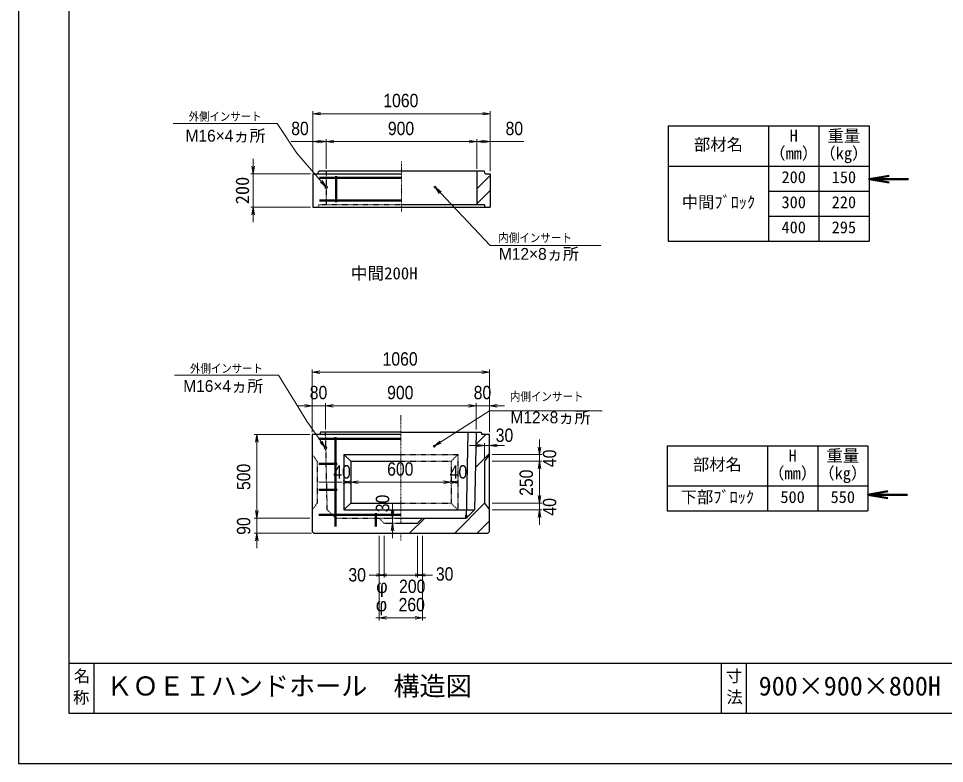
# Model space of a CAD drawing. Units: millimetres, scale not verified. Extents: x -210 to 210, y -148 to 148.
# Drawn here: x -210 to -25.5, y -148.5 to 0 of the extents above; entities that cross this region are included whole.
import ezdxf
from ezdxf.enums import TextEntityAlignment as Align

# ---------------------------------------------------------------- set-up
doc = ezdxf.new("R2010")
doc.units = ezdxf.units.MM
doc.linetypes.add('USER1', pattern=[12.95, 6.35, -3.175, 0.25, -3.175])
doc.linetypes.add('USER2', pattern=[4.7625, 3.175, -1.5875])
doc.layers.add('0-0', color=7, linetype='Continuous')
for name, color, linetype, lineweight in [('0-1_0', 9, 'Continuous', 25), ('0-2_dims', 2, 'Continuous', 13), ('0-3_pen1実線', 4, 'Continuous', 13), ('0-4_pen2実線', 3, 'Continuous', 13), ('0-5_pen3実線', 7, 'Continuous', 25), ('0-6_pen4実線', 6, 'Continuous', 25), ('0-7_pen1一点', 4, 'USER1', 13), ('0-8_pen2破線', 3, 'USER2', 25), ('0-9_鉄筋１', 7, 'Continuous', 50), ('0-A_鉄筋２', 7, 'Continuous', 50)]:
    doc.layers.add(name, color=color, linetype=linetype, lineweight=lineweight)
doc.styles.add('ＭＳ ゴシック', font='')
doc.styles.add('ＭＳ Ｐゴシック', font='')
doc.styles.get('ＭＳ ゴシック').set_extended_font_data('MS Gothic')
doc.styles.get('ＭＳ Ｐゴシック').set_extended_font_data('MS PGothic')

# ---------------------------------------------------------------- blocks, each defined once
blk = doc.blocks.new('部分図 1')
at = {"layer": '0-1_0'}
blk.add_lwpolyline([(0, 0), (12600, 0), (12600, 8910), (0, 8910)], close=True, dxfattribs=at)
at = {"layer": '0-2_dims'}
for p, q in [((1759.99, 3541.71), (1759.99, 3900.71)), ((1759.99, 3885.71), (2819.99, 3885.71)), ((2819.99, 3541.71), (2819.99, 3900.71)), ((1759.99, 3541.71), (1759.99, 3733.71)), ((1839.99, 3556.71), (1839.99, 3733.71)), ((1839.99, 3556.71), (1839.99, 3733.71)), ((1839.99, 3718.71), (2739.99, 3718.71)), ((2739.99, 3556.71), (2739.99, 3733.71)), ((2739.99, 3556.71), (2739.99, 3733.71)), ((2819.99, 3541.71), (2819.99, 3733.71)), ((1755.73, 1982), (1755.73, 2355.21)), ((2815.73, 2340.21), (1755.73, 2340.21)), ((2815.73, 1982), (2815.73, 2355.21)), ((1755.73, 2139.17), (1665.73, 2139.17)), ((1755.73, 1982), (1755.73, 2154.17)), ((1755.73, 2139.17), (1835.73, 2139.17)), ((1835.73, 1997), (1835.73, 2154.17)), ((1835.73, 1997), (1835.73, 2154.17)), ((1835.73, 2139.17), (1925.73, 2139.17)), ((1835.73, 2139.17), (2735.73, 2139.17)), ((2735.73, 2139.17), (2645.73, 2139.17)), ((2735.73, 1997), (2735.73, 2154.17)), ((2735.73, 1997), (2735.73, 2154.17)), ((2735.73, 2139.17), (2815.73, 2139.17)), ((2815.73, 1982), (2815.73, 2154.17)), ((2815.73, 2139.17), (2905.73, 2139.17)), ((1740.73, 1967), (1409.73, 1967)), ((1424.73, 1467), (1424.73, 1967)), ((2785.73, 1901.11), (2695.73, 1901.11)), ((2785.73, 1822), (2785.73, 1916.11)), ((2785.73, 1901.11), (2815.73, 1901.11)), ((2815.73, 1862), (2815.73, 1916.11)), ((2815.73, 1901.11), (2905.73, 1901.11)), ((3114.48, 1847), (3114.48, 1937)), ((2830.73, 1847), (3129.48, 1847)), ((3114.48, 1807), (3114.48, 1847)), ((2830.73, 1807), (3129.48, 1807)), ((2830.73, 1807), (3129.48, 1807)), ((3114.48, 1807), (3114.48, 1717)), ((3114.48, 1807), (3114.48, 1557)), ((1945.73, 1682), (1945.73, 1667)), ((1985.73, 1682), (1945.73, 1682)), ((1985.73, 1682), (1985.73, 1697)), ((1985.73, 1682), (2585.73, 1682)), ((1985.73, 1682), (1985.73, 1667)), ((2585.73, 1682), (2585.73, 1697)), ((2585.73, 1682), (2585.73, 1697)), ((2585.73, 1682), (2625.73, 1682)), ((2625.73, 1682), (2625.73, 1697)), ((3114.48, 1557), (3114.48, 1647)), ((1424.73, 1467), (1424.73, 1557)), ((2235.73, 1467), (2235.73, 1557)), ((2830.73, 1557), (3129.48, 1557)), ((2830.73, 1557), (3129.48, 1557)), ((3114.48, 1557), (3114.48, 1517)), ((2830.73, 1517), (3129.48, 1517)), ((3114.48, 1517), (3114.48, 1427)), ((1740.73, 1467), (1409.73, 1467)), ((1740.73, 1467), (1409.73, 1467)), ((1424.73, 1467), (1424.73, 1377)), ((2235.73, 1467), (2220.73, 1467)), ((2235.73, 1437), (2235.73, 1467)), ((2235.73, 1437), (2220.73, 1437)), ((2235.73, 1437), (2235.73, 1347)), ((1750.73, 1377), (1409.73, 1377)), ((1424.73, 1377), (1424.73, 1287)), ((2155.73, 1362), (2155.73, 856)), ((2155.73, 1362), (2155.73, 1112)), ((2185.73, 1362), (2185.73, 1112)), ((2185.73, 1362), (2185.73, 1112)), ((2385.73, 1362), (2385.73, 1112)), ((2385.73, 1362), (2385.73, 1112)), ((2415.73, 1362), (2415.73, 1112)), ((2415.73, 1362), (2415.73, 856)), ((2185.73, 1127), (2095.73, 1127)), ((2185.73, 1127), (2155.73, 1127)), ((2185.73, 1127), (2385.73, 1127)), ((2385.73, 1127), (2475.73, 1127)), ((2385.73, 1127), (2415.73, 1127)), ((2155.73, 871), (2135.73, 871)), ((2155.73, 871), (2415.73, 871)), ((2415.73, 871), (2435.73, 871))]:
    blk.add_line(p, q, dxfattribs=at)
at = {"layer": '0-2_dims', "lineweight": 18}
for p, q in [((1545.73, 3828.14), (924.26, 3828.14)), ((1402.99, 3526.71), (1402.99, 3616.71)), ((1744.99, 3526.71), (1387.99, 3526.71)), ((1402.99, 3526.71), (1402.99, 3326.71)), ((1744.99, 3326.71), (1387.99, 3326.71)), ((1402.99, 3326.71), (1402.99, 3236.71)), ((2864.02, 3097), (3480.49, 3097)), ((1553.98, 2321.43), (932.51, 2321.43)), ((2872.79, 2109.8), (3489.26, 2109.8)), ((1795.73, 1682), (1935.73, 1682))]:
    blk.add_line(p, q, dxfattribs=at)
at = {"layer": '0-2_dims', "lineweight": 50}
for p, q in [((5084.64, 3495), (5320.64, 3495)), ((5078, 1607.5), (5314, 1607.5))]:
    blk.add_line(p, q, dxfattribs=at)
at = {"layer": '0-2_dims'}
for points in [[(1804.99, 3893.21), (1759.99, 3885.71), (1804.99, 3878.21)], [(2774.99, 3878.21), (2819.99, 3885.71), (2774.99, 3893.21)], [(1839.99, 3446.71), (1664.38, 3649.47), (1545.73, 3828.14)], [(1839.99, 3718.71), (1759.99, 3718.71), (1630.45, 3718.71)], [(1804.99, 3726.21), (1759.99, 3718.71), (1804.99, 3711.21)], [(1794.99, 3711.21), (1839.99, 3718.71), (1794.99, 3726.21)], [(1884.99, 3726.21), (1839.99, 3718.71), (1884.99, 3711.21)], [(2694.99, 3711.21), (2739.99, 3718.71), (2694.99, 3726.21)], [(2784.99, 3726.21), (2739.99, 3718.71), (2784.99, 3711.21)], [(2739.99, 3718.71), (2819.99, 3718.71), (3020.82, 3718.71)], [(2774.99, 3711.21), (2819.99, 3718.71), (2774.99, 3726.21)], [(1804.86, 3475.81), (1839.99, 3446.71), (1816.2, 3485.63)], [(2526.29, 3419.07), (2489.99, 3446.71), (2515.37, 3408.79)], [(2489.99, 3446.71), (2819.02, 3097), (2864.02, 3097)], [(1800.73, 2347.71), (1755.73, 2340.21), (1800.73, 2332.71)], [(2770.73, 2332.71), (2815.73, 2340.21), (2770.73, 2347.71)], [(1835.73, 1887), (1723.7, 2047.29), (1553.98, 2321.43)], [(1710.73, 2131.67), (1755.73, 2139.17), (1710.73, 2146.67)], [(1880.73, 2146.67), (1835.73, 2139.17), (1880.73, 2131.67)], [(1880.73, 2146.67), (1835.73, 2139.17), (1880.73, 2131.67)], [(2485.73, 1897), (2815.73, 2109.8), (2872.79, 2109.8)], [(2690.73, 2131.67), (2735.73, 2139.17), (2690.73, 2146.67)], [(2690.73, 2131.67), (2735.73, 2139.17), (2690.73, 2146.67)], [(2860.73, 2146.67), (2815.73, 2139.17), (2860.73, 2131.67)], [(1432.23, 1922), (1424.73, 1967), (1417.23, 1922)], [(1803.81, 1919.59), (1835.73, 1887), (1816.1, 1928.18)], [(2519.49, 1927.69), (2485.73, 1897), (2527.62, 1915.08)], [(2740.73, 1893.61), (2785.73, 1901.11), (2740.73, 1908.61)], [(2860.73, 1908.61), (2815.73, 1901.11), (2860.73, 1893.61)], [(3106.98, 1892), (3114.48, 1847), (3121.98, 1892)], [(3121.98, 1762), (3114.48, 1807), (3106.98, 1762)], [(3121.98, 1762), (3114.48, 1807), (3106.98, 1762)], [(1940.73, 1674.5), (1985.73, 1682), (1940.73, 1689.5)], [(1990.73, 1689.5), (1945.73, 1682), (1990.73, 1674.5)], [(2030.73, 1689.5), (1985.73, 1682), (2030.73, 1674.5)], [(2540.73, 1674.5), (2585.73, 1682), (2540.73, 1689.5)], [(2580.73, 1674.5), (2625.73, 1682), (2580.73, 1689.5)], [(2630.73, 1689.5), (2585.73, 1682), (2630.73, 1674.5)], [(3106.98, 1602), (3114.48, 1557), (3121.98, 1602)], [(3106.98, 1602), (3114.48, 1557), (3121.98, 1602)], [(1417.23, 1512), (1424.73, 1467), (1432.23, 1512)], [(1417.23, 1512), (1424.73, 1467), (1432.23, 1512)], [(2228.23, 1512), (2235.73, 1467), (2243.23, 1512)], [(3121.98, 1472), (3114.48, 1517), (3106.98, 1472)], [(2243.23, 1392), (2235.73, 1437), (2228.23, 1392)], [(1432.23, 1332), (1424.73, 1377), (1417.23, 1332)], [(2140.73, 1119.5), (2185.73, 1127), (2140.73, 1134.5)], [(2140.73, 1119.5), (2185.73, 1127), (2140.73, 1134.5)], [(2200.73, 1134.5), (2155.73, 1127), (2200.73, 1119.5)], [(2370.73, 1119.5), (2415.73, 1127), (2370.73, 1134.5)], [(2430.73, 1134.5), (2385.73, 1127), (2430.73, 1119.5)], [(2430.73, 1134.5), (2385.73, 1127), (2430.73, 1119.5)], [(2200.73, 878.5), (2155.73, 871), (2200.73, 863.5)], [(2370.73, 863.5), (2415.73, 871), (2370.73, 878.5)]]:
    blk.add_lwpolyline(points, dxfattribs=at)
at = {"layer": '0-2_dims', "lineweight": 18}
for points in [[(1395.49, 3571.71), (1402.99, 3526.71), (1410.49, 3571.71)], [(1410.49, 3281.71), (1402.99, 3326.71), (1395.49, 3281.71)]]:
    blk.add_lwpolyline(points, dxfattribs=at)
at = {"layer": '0-2_dims', "lineweight": 50}
for points in [[(5204.64, 3515), (5084.64, 3495), (5204.64, 3475)], [(5198, 1627.5), (5078, 1607.5), (5198, 1587.5)]]:
    blk.add_lwpolyline(points, dxfattribs=at)
at = {"layer": '0-3_pen1実線'}
for p, q in [((2739.99, 3436.71), (2819.99, 3516.71)), ((2739.99, 3346.71), (2819.99, 3426.71)), ((2734.13, 1907.53), (2793.6, 1967)), ((2731.17, 1769.87), (2815.73, 1854.43)), ((2607.71, 1377), (2786.58, 1555.87)), ((2338.31, 1377), (2428.31, 1467)), ((2742.42, 1377), (2815.73, 1450.32))]:
    blk.add_line(p, q, dxfattribs=at)
at = {"layer": '0-4_pen2実線'}
for centre, radius in [((1839.99, 3446.71), 8), ((2489.99, 3446.71), 6), ((1835.73, 1887), 8), ((2485.73, 1897), 6)]:
    blk.add_circle(centre, radius, dxfattribs=at)
at = {"layer": '0-5_pen3実線'}
for p, q in [((4484.64, 3813), (4484.64, 3123)), ((4784.64, 3813), (4784.64, 3123)), ((3884.64, 3573), (5084.64, 3573)), ((1759.99, 3526.71), (1759.99, 3326.71)), ((1759.99, 3526.71), (2289.99, 3526.71)), ((1789.99, 3526.71), (1794.99, 3541.71)), ((2784.99, 3541.71), (1794.99, 3541.71)), ((2739.99, 3541.71), (2739.99, 3341.71)), ((2789.99, 3526.71), (2784.99, 3541.71)), ((2789.99, 3526.71), (2819.99, 3526.71)), ((2819.99, 3526.71), (2819.99, 3326.71)), ((4484.64, 3423), (5084.64, 3423)), ((1759.99, 3326.71), (2819.99, 3326.71)), ((2784.99, 3341.71), (2289.99, 3341.71)), ((2789.99, 3326.71), (2784.99, 3341.71)), ((4484.64, 3273), (5084.64, 3273)), ((1755.73, 1967), (1755.73, 1387)), ((2285.73, 1967), (1755.73, 1967)), ((1805.73, 1982), (1800.73, 1967)), ((2686.81, 1982), (2675.73, 1467)), ((2735.73, 1982), (2725.73, 1517)), ((2765.73, 1982), (2770.73, 1967)), ((2815.73, 1967), (2770.73, 1967)), ((2815.73, 1967), (2770.73, 1967)), ((2815.73, 1387), (2815.73, 1967)), ((4478, 1900), (4478, 1510)), ((4778, 1900), (4778, 1510)), ((1945.73, 1847), (1945.73, 1517)), ((1945.73, 1847), (1985.73, 1807)), ((1945.73, 1847), (2285.73, 1847)), ((2815.73, 1847), (2785.73, 1807)), ((1985.73, 1807), (1985.73, 1557)), ((1985.73, 1807), (2285.73, 1807)), ((3878, 1660), (5078, 1660)), ((1985.73, 1557), (1945.73, 1517)), ((1985.73, 1557), (2285.73, 1557)), ((1945.73, 1517), (2725.73, 1517)), ((2725.73, 1517), (2675.73, 1467)), ((2285.73, 1467), (2675.73, 1467)), ((2285.73, 1467), (2675.73, 1467)), ((2385.73, 1437), (2415.73, 1467)), ((1755.73, 1387), (1765.73, 1377)), ((2285.73, 1437), (2385.73, 1437)), ((2285.73, 1437), (2385.73, 1437)), ((2815.73, 1387), (2805.73, 1377)), ((1765.73, 1377), (2805.73, 1377)), ((450, 600), (450, 300)), ((4350, 600), (4350, 300))]:
    blk.add_line(p, q, dxfattribs=at)
for points in [[(2285.73, 1982), (1805.73, 1982), (1800.73, 1967)], [(2285.73, 1982), (2765.73, 1982), (2770.73, 1967)], [(2785.73, 1807), (2785.73, 1557), (2815.73, 1517)]]:
    blk.add_lwpolyline(points, dxfattribs=at)
at = {"layer": '0-6_pen4実線'}
for p, q in [((3884.64, 3813), (5084.64, 3813)), ((3884.64, 3813), (3884.64, 3123)), ((5084.64, 3813), (5084.64, 3123)), ((3884.64, 3123), (5084.64, 3123)), ((3878, 1900), (5078, 1900)), ((3878, 1900), (3878, 1510)), ((5078, 1900), (5078, 1510)), ((3878, 1510), (5078, 1510)), ((300, 600), (12300, 600)), ((4200, 600), (4200, 300))]:
    blk.add_line(p, q, dxfattribs=at)
blk.add_lwpolyline([(300, 300), (12300, 300), (12300, 8610), (300, 8610)], close=True, dxfattribs=at)
at = {"layer": '0-7_pen1一点'}
for p, q in [((2289.99, 3600.42), (2289.99, 3301.71)), ((2285.73, 2082), (2285.73, 1437)), ((2285.73, 1377), (2285.73, 1331.58))]:
    blk.add_line(p, q, dxfattribs=at)
at = {"layer": '0-8_pen2破線'}
for p, q in [((1839.99, 3541.71), (1839.99, 3341.71)), ((1789.99, 3326.71), (1794.99, 3341.71)), ((2289.99, 3341.71), (1794.99, 3341.71)), ((1755.73, 1847), (1785.73, 1807)), ((2285.73, 1847), (2625.73, 1847)), ((2625.73, 1847), (2585.73, 1807)), ((2625.73, 1847), (2625.73, 1517)), ((1785.73, 1807), (1785.73, 1557)), ((2285.73, 1807), (2585.73, 1807)), ((2585.73, 1807), (2585.73, 1557)), ((1785.73, 1557), (1755.73, 1517)), ((2285.73, 1557), (2585.73, 1557)), ((2585.73, 1557), (2625.73, 1517)), ((1895.73, 1467), (2285.73, 1467)), ((2185.73, 1437), (2155.73, 1467)), ((2185.73, 1437), (2285.73, 1437))]:
    blk.add_line(p, q, dxfattribs=at)
blk.add_lwpolyline([(1895.73, 1467), (1845.73, 1517), (1835.73, 1982)], dxfattribs=at)
at = {"layer": '0-9_鉄筋１'}
for p, q in [((1899.99, 3511.71), (1899.99, 3356.71)), ((1899.99, 3501.71), (2289.99, 3501.71)), ((1899.99, 3366.71), (2289.99, 3366.71)), ((1895.73, 1952), (1895.73, 1457)), ((1895.73, 1942), (2285.73, 1942)), ((2135.73, 1497), (2135.73, 1457)), ((1895.73, 1487), (2285.73, 1487)), ((2675.73, 1487), (2675.73, 1467))]:
    blk.add_line(p, q, dxfattribs=at)
at = {"layer": '0-A_鉄筋２'}
for p, q in [((1899.99, 3501.71), (1799.99, 3501.71)), ((1899.99, 3366.71), (1799.99, 3366.71)), ((1895.73, 1942), (1795.73, 1942)), ((1905.73, 1792), (1795.73, 1792)), ((1905.73, 1637), (1795.73, 1637)), ((1895.73, 1487), (1795.73, 1487)), ((1895.73, 1457), (1895.73, 1417)), ((2135.73, 1457), (2135.73, 1417)), ((2675.73, 1487), (2676.16, 1487))]:
    blk.add_line(p, q, dxfattribs=at)
at = {"layer": '0-2_dims', "color": 7, "style": 'ＭＳ Ｐゴシック', "width": 0.9}
for s, height, p in [('1060', 79.98, (2180.9, 3900.71)), ('外側インサート', 50.68, (1017.33, 3828.14)), ('80', 79.98, (1630.45, 3733.71)), ('900', 79.98, (2208.18, 3733.71)), ('80', 79.98, (2911.73, 3733.71)), ('内側インサート', 51.2, (2868.31, 3102.17)), ('1060', 79.98, (2176.64, 2355.21)), ('外側インサート', 50.68, (1025.58, 2321.43)), ('80', 79.98, (1741.19, 2154.17)), ('900', 79.98, (2203.92, 2154.17)), ('80', 79.98, (2721.19, 2154.17)), ('内側インサート', 51.2, (2937.62, 2153.21)), ('30', 79.98, (2852.97, 1899.07)), ('40', 79.98, (1881.58, 1679.95)), ('600', 79.98, (2203.92, 1697)), ('40', 79.98, (2577.65, 1679.95)), ('30', 79.98, (1972.19, 1064.45)), ('30', 79.98, (2495.19, 1069.45)), ('200', 79.98, (2275.1, 995.45)), ('260', 79.98, (2272.1, 886))]:
    blk.add_text(s, height=height, dxfattribs=at).set_placement(p, align=Align.BOTTOM_LEFT)
at = {"layer": '0-2_dims', "color": 7, "style": 'ＭＳ Ｐゴシック'}
for s, height, p in [('M16×4ヵ所', 70.81, (998.59, 3697.41)), ('M12×8ヵ所', 70.81, (2871.74, 2990.72)), ('M16×4ヵ所', 70.81, (984.77, 2200.71)), ('M12×8ヵ所', 70.81, (2941.06, 2013.21)), ('φ', 79.98, (2138.73, 995.45)), ('φ', 79.98, (2135.73, 886))]:
    blk.add_text(s, height=height, dxfattribs=at).set_placement(p, align=Align.BOTTOM_LEFT)
at = {"layer": '0-2_dims', "color": 7, "style": 'ＭＳ ゴシック'}
blk.add_text('200', height=80.65, rotation=90, dxfattribs=at).set_placement((1402.49, 3344.21), align=Align.BOTTOM_LEFT)
at = {"layer": '0-2_dims', "color": 7, "style": 'ＭＳ Ｐゴシック', "width": 0.9}
for s, p in [('40', (3238.57, 1772.45)), ('500', (1409.73, 1635.18)), ('250', (3099.48, 1600.18)), ('30', (2240.28, 1502.45)), ('40', (3238.57, 1482.45)), ('90', (1409.73, 1367.45))]:
    blk.add_text(s, height=79.98, rotation=90, dxfattribs=at).set_placement(p, align=Align.BOTTOM_LEFT)
at = {"layer": '0-5_pen3実線', "style": 'ＭＳ ゴシック'}
for s, height, p in [('H', 71.47, (4610.27, 3696.75)), ('重量', 71.47, (4837.16, 3696.76)), ('部材名', 71.47, (4038.41, 3644.26)), ('（mm）', 71.49, (4488.37, 3591.74)), ('（kg）', 71.49, (4788.37, 3591.74)), ('200', 71.47, (4561.52, 3449.26)), ('150', 71.47, (4861.52, 3449.26)), ('中間ﾌﾞﾛｯｸ', 71.48, (3965.27, 3299.25)), ('300', 71.47, (4561.53, 3299.26)), ('220', 71.47, (4861.52, 3299.26)), ('400', 71.46, (4561.54, 3149.27)), ('295', 71.47, (4861.53, 3149.26)), ('中間200H', 73.31, (1985.99, 2872.71)), ('重量', 71.47, (4830.52, 1783.76)), ('部材名', 71.47, (4031.77, 1731.26)), ('H', 71.47, (4603.63, 1783.75)), ('（mm）', 71.49, (4481.73, 1678.74)), ('（kg）', 71.49, (4781.73, 1678.74)), ('下部ﾌﾞﾛｯｸ', 71.48, (3958.64, 1536.25)), ('500', 71.47, (4554.89, 1536.26)), ('550', 71.47, (4854.89, 1536.26)), ('名', 71.47, (330.86, 466.05)), ('寸', 71.38, (4229.1, 466.63)), ('ＫＯＥＩハンドホール\u3000構造図', 114.4, (525, 372)), ('900×900×800H', 114.4, (4425, 372)), ('称', 71.43, (325.72, 337.31)), ('法', 71.44, (4232.55, 339.37))]:
    blk.add_text(s, height=height, dxfattribs=at).set_placement(p, align=Align.BOTTOM_LEFT)

msp = doc.modelspace()

# ---------------------------------------------------------------- block references
at = {"layer": '0-0', "xscale": 0.0333333, "yscale": 0.0333333}
msp.add_blockref('部分図 1', (-210, -148.5), dxfattribs=at)

doc.saveas('drawing.dxf')
